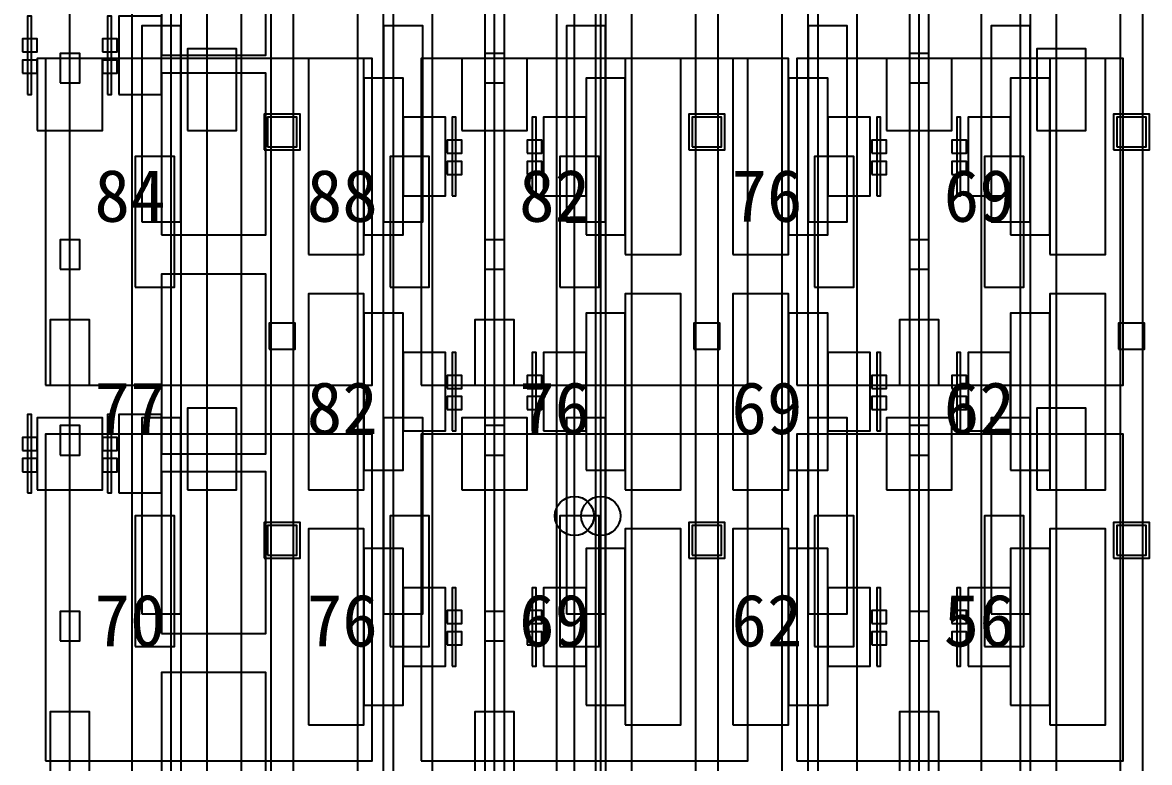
# Model space of a CAD drawing. Header units: metres. Extents: x -1640 to 1560, y -268 to 2338.
# Drawn here: x 132.3 to 166.8, y 911.45 to 934.1 of the extents above; entities that cross this region are included whole.
import ezdxf

# ---------------------------------------------------------------- set-up
doc = ezdxf.new("R2010")
doc.units = ezdxf.units.M
for name, color, linetype in [('1F_CHL', 4, 'Continuous'), ('1F_PUMP', 2, 'Continuous'), ('1F_SCR', 3, 'Continuous'), ('1F_STRUCT_COLUMN', 8, 'Continuous'), ('2F_CSF_LATERAL_RACK_CONCEPT', 9, 'Continuous'), ('2F_RFG', 5, 'Continuous'), ('2F_STRUCT_COLUMN', 8, 'Continuous'), ('2F_VMB', 6, 'Continuous'), ('3F_CLEANROOM_OVERHEAD_PIPE_DUCT_CONCEPT', 9, 'Continuous'), ('3F_EHS_EGRESS_DIST_M', 2, 'Continuous'), ('3F_ETCH', 2, 'Continuous'), ('3F_FOUP', 5, 'Continuous'), ('3F_OHT', 9, 'Continuous'), ('3F_OHTV', 1, 'Continuous'), ('3F_PHOTO', 1, 'Continuous'), ('3F_STRUCT_COLUMN', 8, 'Continuous'), ('3F_TBAR', 6, 'Continuous'), ('4F_FFU', 1, 'Continuous'), ('4F_STRUCT_PLENUM_TRUSS_CONCEPT', 9, 'Continuous'), ('5F_CHL', 4, 'Continuous'), ('5F_PUMP', 2, 'Continuous'), ('5F_SCR', 3, 'Continuous'), ('5F_STRUCT_COLUMN', 8, 'Continuous'), ('6F_CSF_LATERAL_RACK_CONCEPT', 9, 'Continuous'), ('6F_RFG', 5, 'Continuous'), ('6F_STRUCT_COLUMN', 8, 'Continuous'), ('6F_VMB', 6, 'Continuous'), ('7F_CLEANROOM_OVERHEAD_PIPE_DUCT_CONCEPT', 9, 'Continuous'), ('7F_EHS_EGRESS_DIST_M', 2, 'Continuous'), ('7F_ETCH', 2, 'Continuous'), ('7F_FOUP', 5, 'Continuous'), ('7F_OHT', 9, 'Continuous'), ('7F_OHTV', 1, 'Continuous'), ('7F_PHOTO', 1, 'Continuous'), ('7F_STRUCT_COLUMN', 8, 'Continuous'), ('7F_TBAR', 6, 'Continuous'), ('8F_FFU', 1, 'Continuous'), ('8F_STRUCT_PLENUM_TRUSS_CONCEPT', 9, 'Continuous'), ('EHS_TREATED_EXHAUST', 30, 'Continuous'), ('UTIL_ELEC.LV_CONCEPT', 2, 'Continuous'), ('UTIL_PCW.R_CONCEPT', 1, 'Continuous'), ('UTIL_PCW.R_RISER', 1, 'Continuous'), ('UTIL_PCW.S_CONCEPT', 6, 'Continuous'), ('UTIL_PCW.S_RISER', 6, 'Continuous')]:
    doc.layers.add(name, color=color, linetype=linetype)

msp = doc.modelspace()

# ---------------------------------------------------------------- linework, layer by layer
at = {"layer": '1F_CHL'}
for points in [[(137.35, 930.8), (138.85, 930.8), (138.85, 933.3), (137.35, 933.3)], [(163.35, 930.8), (164.85, 930.8), (164.85, 933.3), (163.35, 933.3)], [(137.35, 919.8), (138.85, 919.8), (138.85, 922.3), (137.35, 922.3)], [(163.35, 919.8), (164.85, 919.8), (164.85, 922.3), (163.35, 922.3)]]:
    msp.add_lwpolyline(points, close=True, dxfattribs=at)
at = {"layer": '1F_PUMP'}
for points in [[(135.75, 926), (136.95, 926), (136.95, 930), (135.75, 930)], [(143.55, 926), (144.75, 926), (144.75, 930), (143.55, 930)], [(148.75, 926), (149.95, 926), (149.95, 930), (148.75, 930)], [(156.55, 926), (157.75, 926), (157.75, 930), (156.55, 930)], [(161.75, 926), (162.95, 926), (162.95, 930), (161.75, 930)], [(135.75, 915), (136.95, 915), (136.95, 919), (135.75, 919)], [(143.55, 915), (144.75, 915), (144.75, 919), (143.55, 919)], [(148.75, 915), (149.95, 915), (149.95, 919), (148.75, 919)], [(156.55, 915), (157.75, 915), (157.75, 919), (156.55, 919)], [(161.75, 915), (162.95, 915), (162.95, 919), (161.75, 919)]]:
    msp.add_lwpolyline(points, close=True, dxfattribs=at)
at = {"layer": '1F_SCR'}
for points in [[(132.75, 930.8), (134.75, 930.8), (134.75, 933), (132.75, 933)], [(145.75, 930.8), (147.75, 930.8), (147.75, 933), (145.75, 933)], [(158.75, 930.8), (160.75, 930.8), (160.75, 933), (158.75, 933)], [(132.75, 919.8), (134.75, 919.8), (134.75, 922), (132.75, 922)], [(145.75, 919.8), (147.75, 919.8), (147.75, 922), (145.75, 922)], [(158.75, 919.8), (160.75, 919.8), (160.75, 922), (158.75, 922)]]:
    msp.add_lwpolyline(points, close=True, dxfattribs=at)
at = {"layer": '1F_STRUCT_COLUMN'}
for points in [[(139.7, 930.2), (140.8, 930.2), (140.8, 931.3), (139.7, 931.3)], [(152.7, 930.2), (153.8, 930.2), (153.8, 931.3), (152.7, 931.3)], [(165.7, 930.2), (166.8, 930.2), (166.8, 931.3), (165.7, 931.3)], [(139.7, 917.7), (140.8, 917.7), (140.8, 918.8), (139.7, 918.8)], [(152.7, 917.7), (153.8, 917.7), (153.8, 918.8), (152.7, 918.8)], [(165.7, 917.7), (166.8, 917.7), (166.8, 918.8), (165.7, 918.8)]]:
    msp.add_lwpolyline(points, close=True, dxfattribs=at)
at = {"layer": '2F_CSF_LATERAL_RACK_CONCEPT'}
for points in [[(137.15, 891), (137.95, 891), (137.95, 1041), (137.15, 1041)], [(142.55, 891), (143.35, 891), (143.35, 1041), (142.55, 1041)], [(150.15, 891), (150.95, 891), (150.95, 1041), (150.15, 1041)], [(155.55, 891), (156.35, 891), (156.35, 1041), (155.55, 1041)], [(163.15, 891), (163.95, 891), (163.95, 1041), (163.15, 1041)]]:
    msp.add_lwpolyline(points, close=True, dxfattribs=at)
at = {"layer": '2F_RFG'}
for points in [[(135.95, 928), (137.15, 928), (137.15, 934), (135.95, 934)], [(143.35, 928), (144.55, 928), (144.55, 934), (143.35, 934)], [(148.95, 928), (150.15, 928), (150.15, 934), (148.95, 934)], [(156.35, 928), (157.55, 928), (157.55, 934), (156.35, 934)], [(161.95, 928), (163.15, 928), (163.15, 934), (161.95, 934)], [(135.95, 916), (137.15, 916), (137.15, 922), (135.95, 922)], [(143.35, 916), (144.55, 916), (144.55, 922), (143.35, 922)], [(148.95, 916), (150.15, 916), (150.15, 922), (148.95, 922)], [(156.35, 916), (157.55, 916), (157.55, 922), (156.35, 922)], [(161.95, 916), (163.15, 916), (163.15, 922), (161.95, 922)]]:
    msp.add_lwpolyline(points, close=True, dxfattribs=at)
at = {"layer": '2F_STRUCT_COLUMN'}
for points in [[(139.8, 930.3), (140.7, 930.3), (140.7, 931.2), (139.8, 931.2)], [(152.8, 930.3), (153.7, 930.3), (153.7, 931.2), (152.8, 931.2)], [(165.8, 930.3), (166.7, 930.3), (166.7, 931.2), (165.8, 931.2)], [(139.8, 917.8), (140.7, 917.8), (140.7, 918.7), (139.8, 918.7)], [(152.8, 917.8), (153.7, 917.8), (153.7, 918.7), (152.8, 918.7)], [(165.8, 917.8), (166.7, 917.8), (166.7, 918.7), (165.8, 918.7)]]:
    msp.add_lwpolyline(points, close=True, dxfattribs=at)
at = {"layer": '2F_VMB'}
for points in [[(133.15, 923), (134.35, 923), (134.35, 925), (133.15, 925)], [(146.15, 923), (147.35, 923), (147.35, 925), (146.15, 925)], [(159.15, 923), (160.35, 923), (160.35, 925), (159.15, 925)], [(133.15, 911), (134.35, 911), (134.35, 913), (133.15, 913)], [(146.15, 911), (147.35, 911), (147.35, 913), (146.15, 913)], [(159.15, 911), (160.35, 911), (160.35, 913), (159.15, 913)]]:
    msp.add_lwpolyline(points, close=True, dxfattribs=at)
at = {"layer": '3F_CLEANROOM_OVERHEAD_PIPE_DUCT_CONCEPT'}
for points in [[(135.65, 890), (136.85, 890), (136.85, 1042), (135.65, 1042)], [(143.65, 890), (144.85, 890), (144.85, 1042), (143.65, 1042)], [(148.65, 890), (149.85, 890), (149.85, 1042), (148.65, 1042)], [(156.65, 890), (157.85, 890), (157.85, 1042), (156.65, 1042)], [(161.65, 890), (162.85, 890), (162.85, 1042), (161.65, 1042)]]:
    msp.add_lwpolyline(points, close=True, dxfattribs=at)
at = {"layer": '3F_ETCH'}
for points in [[(141.05, 927), (142.75, 927), (142.75, 933), (141.05, 933)], [(150.75, 927), (152.45, 927), (152.45, 933), (150.75, 933)], [(154.05, 927), (155.75, 927), (155.75, 933), (154.05, 933)], [(163.75, 927), (165.45, 927), (165.45, 933), (163.75, 933)], [(142.75, 927.6), (143.95, 927.6), (143.95, 932.4), (142.75, 932.4)], [(149.55, 927.6), (150.75, 927.6), (150.75, 932.4), (149.55, 932.4)], [(155.75, 927.6), (156.95, 927.6), (156.95, 932.4), (155.75, 932.4)], [(162.55, 927.6), (163.75, 927.6), (163.75, 932.4), (162.55, 932.4)], [(143.95, 928.8), (145.25, 928.8), (145.25, 931.2), (143.95, 931.2)], [(148.25, 928.8), (149.55, 928.8), (149.55, 931.2), (148.25, 931.2)], [(156.95, 928.8), (158.25, 928.8), (158.25, 931.2), (156.95, 931.2)], [(161.25, 928.8), (162.55, 928.8), (162.55, 931.2), (161.25, 931.2)], [(141.05, 919.8), (142.75, 919.8), (142.75, 925.8), (141.05, 925.8)], [(150.75, 919.8), (152.45, 919.8), (152.45, 925.8), (150.75, 925.8)], [(154.05, 919.8), (155.75, 919.8), (155.75, 925.8), (154.05, 925.8)], [(163.75, 919.8), (165.45, 919.8), (165.45, 925.8), (163.75, 925.8)], [(142.75, 920.4), (143.95, 920.4), (143.95, 925.2), (142.75, 925.2)], [(149.55, 920.4), (150.75, 920.4), (150.75, 925.2), (149.55, 925.2)], [(155.75, 920.4), (156.95, 920.4), (156.95, 925.2), (155.75, 925.2)], [(162.55, 920.4), (163.75, 920.4), (163.75, 925.2), (162.55, 925.2)], [(143.95, 921.6), (145.25, 921.6), (145.25, 924), (143.95, 924)], [(148.25, 921.6), (149.55, 921.6), (149.55, 924), (148.25, 924)], [(156.95, 921.6), (158.25, 921.6), (158.25, 924), (156.95, 924)], [(161.25, 921.6), (162.55, 921.6), (162.55, 924), (161.25, 924)], [(141.05, 912.6), (142.75, 912.6), (142.75, 918.6), (141.05, 918.6)], [(150.75, 912.6), (152.45, 912.6), (152.45, 918.6), (150.75, 918.6)], [(154.05, 912.6), (155.75, 912.6), (155.75, 918.6), (154.05, 918.6)], [(163.75, 912.6), (165.45, 912.6), (165.45, 918.6), (163.75, 918.6)], [(142.75, 913.2), (143.95, 913.2), (143.95, 918), (142.75, 918)], [(149.55, 913.2), (150.75, 913.2), (150.75, 918), (149.55, 918)], [(155.75, 913.2), (156.95, 913.2), (156.95, 918), (155.75, 918)], [(162.55, 913.2), (163.75, 913.2), (163.75, 918), (162.55, 918)], [(143.95, 914.4), (145.25, 914.4), (145.25, 916.8), (143.95, 916.8)], [(148.25, 914.4), (149.55, 914.4), (149.55, 916.8), (148.25, 916.8)], [(156.95, 914.4), (158.25, 914.4), (158.25, 916.8), (156.95, 916.8)], [(161.25, 914.4), (162.55, 914.4), (162.55, 916.8), (161.25, 916.8)]]:
    msp.add_lwpolyline(points, close=True, dxfattribs=at)
at = {"layer": '3F_FOUP'}
for points in [[(132.3, 933.2), (132.75, 933.2), (132.75, 933.6), (132.3, 933.6)], [(134.75, 933.2), (135.2, 933.2), (135.2, 933.6), (134.75, 933.6)], [(132.3, 932.55), (132.75, 932.55), (132.75, 932.95), (132.3, 932.95)], [(134.75, 932.55), (135.2, 932.55), (135.2, 932.95), (134.75, 932.95)], [(145.3, 930.1), (145.75, 930.1), (145.75, 930.5), (145.3, 930.5)], [(147.75, 930.1), (148.2, 930.1), (148.2, 930.5), (147.75, 930.5)], [(158.3, 930.1), (158.75, 930.1), (158.75, 930.5), (158.3, 930.5)], [(160.75, 930.1), (161.2, 930.1), (161.2, 930.5), (160.75, 930.5)], [(145.3, 929.45), (145.75, 929.45), (145.75, 929.85), (145.3, 929.85)], [(147.75, 929.45), (148.2, 929.45), (148.2, 929.85), (147.75, 929.85)], [(158.3, 929.45), (158.75, 929.45), (158.75, 929.85), (158.3, 929.85)], [(160.75, 929.45), (161.2, 929.45), (161.2, 929.85), (160.75, 929.85)], [(145.3, 922.9), (145.75, 922.9), (145.75, 923.3), (145.3, 923.3)], [(147.75, 922.9), (148.2, 922.9), (148.2, 923.3), (147.75, 923.3)], [(158.3, 922.9), (158.75, 922.9), (158.75, 923.3), (158.3, 923.3)], [(160.75, 922.9), (161.2, 922.9), (161.2, 923.3), (160.75, 923.3)], [(145.3, 922.25), (145.75, 922.25), (145.75, 922.65), (145.3, 922.65)], [(147.75, 922.25), (148.2, 922.25), (148.2, 922.65), (147.75, 922.65)], [(158.3, 922.25), (158.75, 922.25), (158.75, 922.65), (158.3, 922.65)], [(160.75, 922.25), (161.2, 922.25), (161.2, 922.65), (160.75, 922.65)], [(132.3, 921), (132.75, 921), (132.75, 921.4), (132.3, 921.4)], [(134.75, 921), (135.2, 921), (135.2, 921.4), (134.75, 921.4)], [(132.3, 920.35), (132.75, 920.35), (132.75, 920.75), (132.3, 920.75)], [(134.75, 920.35), (135.2, 920.35), (135.2, 920.75), (134.75, 920.75)], [(145.3, 915.7), (145.75, 915.7), (145.75, 916.1), (145.3, 916.1)], [(147.75, 915.7), (148.2, 915.7), (148.2, 916.1), (147.75, 916.1)], [(158.3, 915.7), (158.75, 915.7), (158.75, 916.1), (158.3, 916.1)], [(160.75, 915.7), (161.2, 915.7), (161.2, 916.1), (160.75, 916.1)], [(145.3, 915.05), (145.75, 915.05), (145.75, 915.45), (145.3, 915.45)], [(147.75, 915.05), (148.2, 915.05), (148.2, 915.45), (147.75, 915.45)], [(158.3, 915.05), (158.75, 915.05), (158.75, 915.45), (158.3, 915.45)], [(160.75, 915.05), (161.2, 915.05), (161.2, 915.45), (160.75, 915.45)]]:
    msp.add_lwpolyline(points, close=True, dxfattribs=at)
at = {"layer": '3F_OHT'}
for p, q in [((133.75, 890), (133.75, 962)), ((146.75, 890), (146.75, 962)), ((159.75, 890), (159.75, 962))]:
    msp.add_line(p, q, dxfattribs=at)
at = {"layer": '3F_OHTV'}
for points in [[(133.45, 932.25), (134.05, 932.25), (134.05, 933.15), (133.45, 933.15)], [(146.45, 932.25), (147.05, 932.25), (147.05, 933.15), (146.45, 933.15)], [(159.45, 932.25), (160.05, 932.25), (160.05, 933.15), (159.45, 933.15)], [(133.45, 926.55), (134.05, 926.55), (134.05, 927.45), (133.45, 927.45)], [(146.45, 926.55), (147.05, 926.55), (147.05, 927.45), (146.45, 927.45)], [(159.45, 926.55), (160.05, 926.55), (160.05, 927.45), (159.45, 927.45)], [(133.45, 920.86), (134.05, 920.86), (134.05, 921.76), (133.45, 921.76)], [(146.45, 920.86), (147.05, 920.86), (147.05, 921.76), (146.45, 921.76)], [(159.45, 920.86), (160.05, 920.86), (160.05, 921.76), (159.45, 921.76)], [(133.45, 915.17), (134.05, 915.17), (134.05, 916.07), (133.45, 916.07)], [(146.45, 915.17), (147.05, 915.17), (147.05, 916.07), (146.45, 916.07)], [(159.45, 915.17), (160.05, 915.17), (160.05, 916.07), (159.45, 916.07)]]:
    msp.add_lwpolyline(points, close=True, dxfattribs=at)
at = {"layer": '3F_PHOTO'}
for points in [[(136.55, 933.1), (139.75, 933.1), (139.75, 938.6), (136.55, 938.6)], [(135.25, 931.9), (136.55, 931.9), (136.55, 934.3), (135.25, 934.3)], [(136.55, 927.6), (139.75, 927.6), (139.75, 932.55), (136.55, 932.55)], [(136.55, 920.9), (139.75, 920.9), (139.75, 926.4), (136.55, 926.4)], [(135.25, 919.7), (136.55, 919.7), (136.55, 922.1), (135.25, 922.1)], [(136.55, 915.4), (139.75, 915.4), (139.75, 920.35), (136.55, 920.35)], [(136.55, 908.7), (139.75, 908.7), (139.75, 914.2), (136.55, 914.2)]]:
    msp.add_lwpolyline(points, close=True, dxfattribs=at)
at = {"layer": '3F_STRUCT_COLUMN'}
for points in [[(139.85, 924.1), (140.65, 924.1), (140.65, 924.9), (139.85, 924.9)], [(152.85, 924.1), (153.65, 924.1), (153.65, 924.9), (152.85, 924.9)], [(165.85, 924.1), (166.65, 924.1), (166.65, 924.9), (165.85, 924.9)]]:
    msp.add_lwpolyline(points, close=True, dxfattribs=at)
at = {"layer": '3F_TBAR'}
for points in [[(132.45, 931.9), (132.57, 931.9), (132.57, 934.3), (132.45, 934.3)], [(134.9, 931.9), (135.02, 931.9), (135.02, 934.3), (134.9, 934.3)], [(145.45, 928.8), (145.57, 928.8), (145.57, 931.2), (145.45, 931.2)], [(147.9, 928.8), (148.02, 928.8), (148.02, 931.2), (147.9, 931.2)], [(158.45, 928.8), (158.57, 928.8), (158.57, 931.2), (158.45, 931.2)], [(160.9, 928.8), (161.02, 928.8), (161.02, 931.2), (160.9, 931.2)], [(145.45, 921.6), (145.57, 921.6), (145.57, 924), (145.45, 924)], [(147.9, 921.6), (148.02, 921.6), (148.02, 924), (147.9, 924)], [(158.45, 921.6), (158.57, 921.6), (158.57, 924), (158.45, 924)], [(160.9, 921.6), (161.02, 921.6), (161.02, 924), (160.9, 924)], [(132.45, 919.7), (132.57, 919.7), (132.57, 922.1), (132.45, 922.1)], [(134.9, 919.7), (135.02, 919.7), (135.02, 922.1), (134.9, 922.1)], [(145.45, 914.4), (145.57, 914.4), (145.57, 916.8), (145.45, 916.8)], [(147.9, 914.4), (148.02, 914.4), (148.02, 916.8), (147.9, 916.8)], [(158.45, 914.4), (158.57, 914.4), (158.57, 916.8), (158.45, 916.8)], [(160.9, 914.4), (161.02, 914.4), (161.02, 916.8), (160.9, 916.8)]]:
    msp.add_lwpolyline(points, close=True, dxfattribs=at)
at = {"layer": '4F_FFU'}
for points in [[(133, 923), (143, 923), (143, 933), (133, 933)], [(144.5, 923), (154.5, 923), (154.5, 933), (144.5, 933)], [(156, 923), (166, 923), (166, 933), (156, 933)], [(133, 911.5), (143, 911.5), (143, 921.5), (133, 921.5)], [(144.5, 911.5), (154.5, 911.5), (154.5, 921.5), (144.5, 921.5)], [(156, 911.5), (166, 911.5), (166, 921.5), (156, 921.5)]]:
    msp.add_lwpolyline(points, close=True, dxfattribs=at)
at = {"layer": '4F_STRUCT_PLENUM_TRUSS_CONCEPT'}
for points in [[(139.9, 887), (140.6, 887), (140.6, 1045), (139.9, 1045)], [(152.9, 887), (153.6, 887), (153.6, 1045), (152.9, 1045)], [(165.9, 887), (166.6, 887), (166.6, 1045), (165.9, 1045)]]:
    msp.add_lwpolyline(points, close=True, dxfattribs=at)
at = {"layer": '5F_CHL'}
for points in [[(137.35, 930.8), (138.85, 930.8), (138.85, 933.3), (137.35, 933.3)], [(163.35, 930.8), (164.85, 930.8), (164.85, 933.3), (163.35, 933.3)], [(137.35, 919.8), (138.85, 919.8), (138.85, 922.3), (137.35, 922.3)], [(163.35, 919.8), (164.85, 919.8), (164.85, 922.3), (163.35, 922.3)]]:
    msp.add_lwpolyline(points, close=True, dxfattribs=at)
at = {"layer": '5F_PUMP'}
for points in [[(135.75, 926), (136.95, 926), (136.95, 930), (135.75, 930)], [(143.55, 926), (144.75, 926), (144.75, 930), (143.55, 930)], [(148.75, 926), (149.95, 926), (149.95, 930), (148.75, 930)], [(156.55, 926), (157.75, 926), (157.75, 930), (156.55, 930)], [(161.75, 926), (162.95, 926), (162.95, 930), (161.75, 930)], [(135.75, 915), (136.95, 915), (136.95, 919), (135.75, 919)], [(143.55, 915), (144.75, 915), (144.75, 919), (143.55, 919)], [(148.75, 915), (149.95, 915), (149.95, 919), (148.75, 919)], [(156.55, 915), (157.75, 915), (157.75, 919), (156.55, 919)], [(161.75, 915), (162.95, 915), (162.95, 919), (161.75, 919)]]:
    msp.add_lwpolyline(points, close=True, dxfattribs=at)
at = {"layer": '5F_SCR'}
for points in [[(132.75, 930.8), (134.75, 930.8), (134.75, 933), (132.75, 933)], [(145.75, 930.8), (147.75, 930.8), (147.75, 933), (145.75, 933)], [(158.75, 930.8), (160.75, 930.8), (160.75, 933), (158.75, 933)], [(132.75, 919.8), (134.75, 919.8), (134.75, 922), (132.75, 922)], [(145.75, 919.8), (147.75, 919.8), (147.75, 922), (145.75, 922)], [(158.75, 919.8), (160.75, 919.8), (160.75, 922), (158.75, 922)]]:
    msp.add_lwpolyline(points, close=True, dxfattribs=at)
at = {"layer": '5F_STRUCT_COLUMN'}
for points in [[(139.7, 930.2), (140.8, 930.2), (140.8, 931.3), (139.7, 931.3)], [(152.7, 930.2), (153.8, 930.2), (153.8, 931.3), (152.7, 931.3)], [(165.7, 930.2), (166.8, 930.2), (166.8, 931.3), (165.7, 931.3)], [(139.7, 917.7), (140.8, 917.7), (140.8, 918.8), (139.7, 918.8)], [(152.7, 917.7), (153.8, 917.7), (153.8, 918.8), (152.7, 918.8)], [(165.7, 917.7), (166.8, 917.7), (166.8, 918.8), (165.7, 918.8)]]:
    msp.add_lwpolyline(points, close=True, dxfattribs=at)
at = {"layer": '6F_CSF_LATERAL_RACK_CONCEPT'}
for points in [[(137.15, 891), (137.95, 891), (137.95, 1041), (137.15, 1041)], [(142.55, 891), (143.35, 891), (143.35, 1041), (142.55, 1041)], [(150.15, 891), (150.95, 891), (150.95, 1041), (150.15, 1041)], [(155.55, 891), (156.35, 891), (156.35, 1041), (155.55, 1041)], [(163.15, 891), (163.95, 891), (163.95, 1041), (163.15, 1041)]]:
    msp.add_lwpolyline(points, close=True, dxfattribs=at)
at = {"layer": '6F_RFG'}
for points in [[(135.95, 928), (137.15, 928), (137.15, 934), (135.95, 934)], [(143.35, 928), (144.55, 928), (144.55, 934), (143.35, 934)], [(148.95, 928), (150.15, 928), (150.15, 934), (148.95, 934)], [(156.35, 928), (157.55, 928), (157.55, 934), (156.35, 934)], [(161.95, 928), (163.15, 928), (163.15, 934), (161.95, 934)], [(135.95, 916), (137.15, 916), (137.15, 922), (135.95, 922)], [(143.35, 916), (144.55, 916), (144.55, 922), (143.35, 922)], [(148.95, 916), (150.15, 916), (150.15, 922), (148.95, 922)], [(156.35, 916), (157.55, 916), (157.55, 922), (156.35, 922)], [(161.95, 916), (163.15, 916), (163.15, 922), (161.95, 922)]]:
    msp.add_lwpolyline(points, close=True, dxfattribs=at)
at = {"layer": '6F_STRUCT_COLUMN'}
for points in [[(139.8, 930.3), (140.7, 930.3), (140.7, 931.2), (139.8, 931.2)], [(152.8, 930.3), (153.7, 930.3), (153.7, 931.2), (152.8, 931.2)], [(165.8, 930.3), (166.7, 930.3), (166.7, 931.2), (165.8, 931.2)], [(139.8, 917.8), (140.7, 917.8), (140.7, 918.7), (139.8, 918.7)], [(152.8, 917.8), (153.7, 917.8), (153.7, 918.7), (152.8, 918.7)], [(165.8, 917.8), (166.7, 917.8), (166.7, 918.7), (165.8, 918.7)]]:
    msp.add_lwpolyline(points, close=True, dxfattribs=at)
at = {"layer": '6F_VMB'}
for points in [[(133.15, 923), (134.35, 923), (134.35, 925), (133.15, 925)], [(146.15, 923), (147.35, 923), (147.35, 925), (146.15, 925)], [(159.15, 923), (160.35, 923), (160.35, 925), (159.15, 925)], [(133.15, 911), (134.35, 911), (134.35, 913), (133.15, 913)], [(146.15, 911), (147.35, 911), (147.35, 913), (146.15, 913)], [(159.15, 911), (160.35, 911), (160.35, 913), (159.15, 913)]]:
    msp.add_lwpolyline(points, close=True, dxfattribs=at)
at = {"layer": '7F_CLEANROOM_OVERHEAD_PIPE_DUCT_CONCEPT'}
for points in [[(135.65, 890), (136.85, 890), (136.85, 1042), (135.65, 1042)], [(143.65, 890), (144.85, 890), (144.85, 1042), (143.65, 1042)], [(148.65, 890), (149.85, 890), (149.85, 1042), (148.65, 1042)], [(156.65, 890), (157.85, 890), (157.85, 1042), (156.65, 1042)], [(161.65, 890), (162.85, 890), (162.85, 1042), (161.65, 1042)]]:
    msp.add_lwpolyline(points, close=True, dxfattribs=at)
at = {"layer": '7F_ETCH'}
for points in [[(141.05, 927), (142.75, 927), (142.75, 933), (141.05, 933)], [(150.75, 927), (152.45, 927), (152.45, 933), (150.75, 933)], [(154.05, 927), (155.75, 927), (155.75, 933), (154.05, 933)], [(163.75, 927), (165.45, 927), (165.45, 933), (163.75, 933)], [(142.75, 927.6), (143.95, 927.6), (143.95, 932.4), (142.75, 932.4)], [(149.55, 927.6), (150.75, 927.6), (150.75, 932.4), (149.55, 932.4)], [(155.75, 927.6), (156.95, 927.6), (156.95, 932.4), (155.75, 932.4)], [(162.55, 927.6), (163.75, 927.6), (163.75, 932.4), (162.55, 932.4)], [(143.95, 928.8), (145.25, 928.8), (145.25, 931.2), (143.95, 931.2)], [(148.25, 928.8), (149.55, 928.8), (149.55, 931.2), (148.25, 931.2)], [(156.95, 928.8), (158.25, 928.8), (158.25, 931.2), (156.95, 931.2)], [(161.25, 928.8), (162.55, 928.8), (162.55, 931.2), (161.25, 931.2)], [(141.05, 919.8), (142.75, 919.8), (142.75, 925.8), (141.05, 925.8)], [(150.75, 919.8), (152.45, 919.8), (152.45, 925.8), (150.75, 925.8)], [(154.05, 919.8), (155.75, 919.8), (155.75, 925.8), (154.05, 925.8)], [(163.75, 919.8), (165.45, 919.8), (165.45, 925.8), (163.75, 925.8)], [(142.75, 920.4), (143.95, 920.4), (143.95, 925.2), (142.75, 925.2)], [(149.55, 920.4), (150.75, 920.4), (150.75, 925.2), (149.55, 925.2)], [(155.75, 920.4), (156.95, 920.4), (156.95, 925.2), (155.75, 925.2)], [(162.55, 920.4), (163.75, 920.4), (163.75, 925.2), (162.55, 925.2)], [(143.95, 921.6), (145.25, 921.6), (145.25, 924), (143.95, 924)], [(148.25, 921.6), (149.55, 921.6), (149.55, 924), (148.25, 924)], [(156.95, 921.6), (158.25, 921.6), (158.25, 924), (156.95, 924)], [(161.25, 921.6), (162.55, 921.6), (162.55, 924), (161.25, 924)], [(141.05, 912.6), (142.75, 912.6), (142.75, 918.6), (141.05, 918.6)], [(150.75, 912.6), (152.45, 912.6), (152.45, 918.6), (150.75, 918.6)], [(154.05, 912.6), (155.75, 912.6), (155.75, 918.6), (154.05, 918.6)], [(163.75, 912.6), (165.45, 912.6), (165.45, 918.6), (163.75, 918.6)], [(142.75, 913.2), (143.95, 913.2), (143.95, 918), (142.75, 918)], [(149.55, 913.2), (150.75, 913.2), (150.75, 918), (149.55, 918)], [(155.75, 913.2), (156.95, 913.2), (156.95, 918), (155.75, 918)], [(162.55, 913.2), (163.75, 913.2), (163.75, 918), (162.55, 918)], [(143.95, 914.4), (145.25, 914.4), (145.25, 916.8), (143.95, 916.8)], [(148.25, 914.4), (149.55, 914.4), (149.55, 916.8), (148.25, 916.8)], [(156.95, 914.4), (158.25, 914.4), (158.25, 916.8), (156.95, 916.8)], [(161.25, 914.4), (162.55, 914.4), (162.55, 916.8), (161.25, 916.8)]]:
    msp.add_lwpolyline(points, close=True, dxfattribs=at)
at = {"layer": '7F_FOUP'}
for points in [[(132.3, 933.2), (132.75, 933.2), (132.75, 933.6), (132.3, 933.6)], [(134.75, 933.2), (135.2, 933.2), (135.2, 933.6), (134.75, 933.6)], [(132.3, 932.55), (132.75, 932.55), (132.75, 932.95), (132.3, 932.95)], [(134.75, 932.55), (135.2, 932.55), (135.2, 932.95), (134.75, 932.95)], [(145.3, 930.1), (145.75, 930.1), (145.75, 930.5), (145.3, 930.5)], [(147.75, 930.1), (148.2, 930.1), (148.2, 930.5), (147.75, 930.5)], [(158.3, 930.1), (158.75, 930.1), (158.75, 930.5), (158.3, 930.5)], [(160.75, 930.1), (161.2, 930.1), (161.2, 930.5), (160.75, 930.5)], [(145.3, 929.45), (145.75, 929.45), (145.75, 929.85), (145.3, 929.85)], [(147.75, 929.45), (148.2, 929.45), (148.2, 929.85), (147.75, 929.85)], [(158.3, 929.45), (158.75, 929.45), (158.75, 929.85), (158.3, 929.85)], [(160.75, 929.45), (161.2, 929.45), (161.2, 929.85), (160.75, 929.85)], [(145.3, 922.9), (145.75, 922.9), (145.75, 923.3), (145.3, 923.3)], [(147.75, 922.9), (148.2, 922.9), (148.2, 923.3), (147.75, 923.3)], [(158.3, 922.9), (158.75, 922.9), (158.75, 923.3), (158.3, 923.3)], [(160.75, 922.9), (161.2, 922.9), (161.2, 923.3), (160.75, 923.3)], [(145.3, 922.25), (145.75, 922.25), (145.75, 922.65), (145.3, 922.65)], [(147.75, 922.25), (148.2, 922.25), (148.2, 922.65), (147.75, 922.65)], [(158.3, 922.25), (158.75, 922.25), (158.75, 922.65), (158.3, 922.65)], [(160.75, 922.25), (161.2, 922.25), (161.2, 922.65), (160.75, 922.65)], [(132.3, 921), (132.75, 921), (132.75, 921.4), (132.3, 921.4)], [(134.75, 921), (135.2, 921), (135.2, 921.4), (134.75, 921.4)], [(132.3, 920.35), (132.75, 920.35), (132.75, 920.75), (132.3, 920.75)], [(134.75, 920.35), (135.2, 920.35), (135.2, 920.75), (134.75, 920.75)], [(145.3, 915.7), (145.75, 915.7), (145.75, 916.1), (145.3, 916.1)], [(147.75, 915.7), (148.2, 915.7), (148.2, 916.1), (147.75, 916.1)], [(158.3, 915.7), (158.75, 915.7), (158.75, 916.1), (158.3, 916.1)], [(160.75, 915.7), (161.2, 915.7), (161.2, 916.1), (160.75, 916.1)], [(145.3, 915.05), (145.75, 915.05), (145.75, 915.45), (145.3, 915.45)], [(147.75, 915.05), (148.2, 915.05), (148.2, 915.45), (147.75, 915.45)], [(158.3, 915.05), (158.75, 915.05), (158.75, 915.45), (158.3, 915.45)], [(160.75, 915.05), (161.2, 915.05), (161.2, 915.45), (160.75, 915.45)]]:
    msp.add_lwpolyline(points, close=True, dxfattribs=at)
at = {"layer": '7F_OHT'}
for p, q in [((133.75, 890), (133.75, 962)), ((146.75, 890), (146.75, 962)), ((159.75, 890), (159.75, 962))]:
    msp.add_line(p, q, dxfattribs=at)
at = {"layer": '7F_OHTV'}
for points in [[(133.45, 932.25), (134.05, 932.25), (134.05, 933.15), (133.45, 933.15)], [(146.45, 932.25), (147.05, 932.25), (147.05, 933.15), (146.45, 933.15)], [(159.45, 932.25), (160.05, 932.25), (160.05, 933.15), (159.45, 933.15)], [(133.45, 926.55), (134.05, 926.55), (134.05, 927.45), (133.45, 927.45)], [(146.45, 926.55), (147.05, 926.55), (147.05, 927.45), (146.45, 927.45)], [(159.45, 926.55), (160.05, 926.55), (160.05, 927.45), (159.45, 927.45)], [(133.45, 920.86), (134.05, 920.86), (134.05, 921.76), (133.45, 921.76)], [(146.45, 920.86), (147.05, 920.86), (147.05, 921.76), (146.45, 921.76)], [(159.45, 920.86), (160.05, 920.86), (160.05, 921.76), (159.45, 921.76)], [(133.45, 915.17), (134.05, 915.17), (134.05, 916.07), (133.45, 916.07)], [(146.45, 915.17), (147.05, 915.17), (147.05, 916.07), (146.45, 916.07)], [(159.45, 915.17), (160.05, 915.17), (160.05, 916.07), (159.45, 916.07)]]:
    msp.add_lwpolyline(points, close=True, dxfattribs=at)
at = {"layer": '7F_PHOTO'}
for points in [[(136.55, 933.1), (139.75, 933.1), (139.75, 938.6), (136.55, 938.6)], [(135.25, 931.9), (136.55, 931.9), (136.55, 934.3), (135.25, 934.3)], [(136.55, 927.6), (139.75, 927.6), (139.75, 932.55), (136.55, 932.55)], [(136.55, 920.9), (139.75, 920.9), (139.75, 926.4), (136.55, 926.4)], [(135.25, 919.7), (136.55, 919.7), (136.55, 922.1), (135.25, 922.1)], [(136.55, 915.4), (139.75, 915.4), (139.75, 920.35), (136.55, 920.35)], [(136.55, 908.7), (139.75, 908.7), (139.75, 914.2), (136.55, 914.2)]]:
    msp.add_lwpolyline(points, close=True, dxfattribs=at)
at = {"layer": '7F_STRUCT_COLUMN'}
for points in [[(139.85, 924.1), (140.65, 924.1), (140.65, 924.9), (139.85, 924.9)], [(152.85, 924.1), (153.65, 924.1), (153.65, 924.9), (152.85, 924.9)], [(165.85, 924.1), (166.65, 924.1), (166.65, 924.9), (165.85, 924.9)]]:
    msp.add_lwpolyline(points, close=True, dxfattribs=at)
at = {"layer": '7F_TBAR'}
for points in [[(132.45, 931.9), (132.57, 931.9), (132.57, 934.3), (132.45, 934.3)], [(134.9, 931.9), (135.02, 931.9), (135.02, 934.3), (134.9, 934.3)], [(145.45, 928.8), (145.57, 928.8), (145.57, 931.2), (145.45, 931.2)], [(147.9, 928.8), (148.02, 928.8), (148.02, 931.2), (147.9, 931.2)], [(158.45, 928.8), (158.57, 928.8), (158.57, 931.2), (158.45, 931.2)], [(160.9, 928.8), (161.02, 928.8), (161.02, 931.2), (160.9, 931.2)], [(145.45, 921.6), (145.57, 921.6), (145.57, 924), (145.45, 924)], [(147.9, 921.6), (148.02, 921.6), (148.02, 924), (147.9, 924)], [(158.45, 921.6), (158.57, 921.6), (158.57, 924), (158.45, 924)], [(160.9, 921.6), (161.02, 921.6), (161.02, 924), (160.9, 924)], [(132.45, 919.7), (132.57, 919.7), (132.57, 922.1), (132.45, 922.1)], [(134.9, 919.7), (135.02, 919.7), (135.02, 922.1), (134.9, 922.1)], [(145.45, 914.4), (145.57, 914.4), (145.57, 916.8), (145.45, 916.8)], [(147.9, 914.4), (148.02, 914.4), (148.02, 916.8), (147.9, 916.8)], [(158.45, 914.4), (158.57, 914.4), (158.57, 916.8), (158.45, 916.8)], [(160.9, 914.4), (161.02, 914.4), (161.02, 916.8), (160.9, 916.8)]]:
    msp.add_lwpolyline(points, close=True, dxfattribs=at)
at = {"layer": '8F_FFU'}
for points in [[(133, 923), (143, 923), (143, 933), (133, 933)], [(144.5, 923), (154.5, 923), (154.5, 933), (144.5, 933)], [(156, 923), (166, 923), (166, 933), (156, 933)], [(133, 911.5), (143, 911.5), (143, 921.5), (133, 921.5)], [(144.5, 911.5), (154.5, 911.5), (154.5, 921.5), (144.5, 921.5)], [(156, 911.5), (166, 911.5), (166, 921.5), (156, 921.5)]]:
    msp.add_lwpolyline(points, close=True, dxfattribs=at)
at = {"layer": '8F_STRUCT_PLENUM_TRUSS_CONCEPT'}
for points in [[(139.9, 887), (140.6, 887), (140.6, 1045), (139.9, 1045)], [(152.9, 887), (153.6, 887), (153.6, 1045), (152.9, 1045)], [(165.9, 887), (166.6, 887), (166.6, 1045), (165.9, 1045)]]:
    msp.add_lwpolyline(points, close=True, dxfattribs=at)
at = {"layer": 'EHS_TREATED_EXHAUST'}
for points in [[(146.45, 891), (147.05, 891), (147.05, 1053), (146.45, 1053)], [(146.45, 891), (147.05, 891), (147.05, 1053), (146.45, 1053)], [(159.45, 891), (160.05, 891), (160.05, 1053), (159.45, 1053)], [(159.45, 891), (160.05, 891), (160.05, 1053), (159.45, 1053)]]:
    msp.add_lwpolyline(points, close=True, dxfattribs=at)
at = {"layer": 'UTIL_ELEC.LV_CONCEPT'}
msp.add_line((139, 892.7), (139, 1053.3), dxfattribs=at)
msp.add_line((139, 892.7), (139, 1053.3), dxfattribs=at)
at = {"layer": 'UTIL_PCW.R_CONCEPT'}
msp.add_line((150.005, 892.77), (150.005, 1039.22), dxfattribs=at)
msp.add_line((150.005, 892.77), (150.005, 1039.22), dxfattribs=at)
at = {"layer": 'UTIL_PCW.R_RISER'}
msp.add_circle((150.005, 918.995), 0.6, dxfattribs=at)
msp.add_circle((150.005, 918.995), 0.6, dxfattribs=at)
at = {"layer": 'UTIL_PCW.S_CONCEPT'}
msp.add_line((149.195, 892.77), (149.195, 1039.22), dxfattribs=at)
msp.add_line((149.195, 892.77), (149.195, 1039.22), dxfattribs=at)
at = {"layer": 'UTIL_PCW.S_RISER'}
msp.add_circle((149.195, 918.995), 0.6, dxfattribs=at)
msp.add_circle((149.195, 918.995), 0.6, dxfattribs=at)

# ---------------------------------------------------------------- texts
at = {"layer": '3F_EHS_EGRESS_DIST_M'}
for s, p in [('84', (134.5, 928)), ('88', (141, 928)), ('82', (147.5, 928)), ('76', (154, 928)), ('69', (160.5, 928)), ('77', (134.5, 921.5)), ('82', (141, 921.5)), ('76', (147.5, 921.5)), ('69', (154, 921.5)), ('62', (160.5, 921.5)), ('70', (134.5, 915)), ('76', (141, 915)), ('69', (147.5, 915)), ('62', (154, 915)), ('56', (160.5, 915))]:
    msp.add_text(s, height=1.6, dxfattribs=at).set_placement(p)
at = {"layer": '7F_EHS_EGRESS_DIST_M'}
for s, p in [('84', (134.5, 928)), ('88', (141, 928)), ('82', (147.5, 928)), ('76', (154, 928)), ('69', (160.5, 928)), ('77', (134.5, 921.5)), ('82', (141, 921.5)), ('76', (147.5, 921.5)), ('69', (154, 921.5)), ('62', (160.5, 921.5)), ('70', (134.5, 915)), ('76', (141, 915)), ('69', (147.5, 915)), ('62', (154, 915)), ('56', (160.5, 915))]:
    msp.add_text(s, height=1.6, dxfattribs=at).set_placement(p)

doc.saveas('drawing.dxf')
